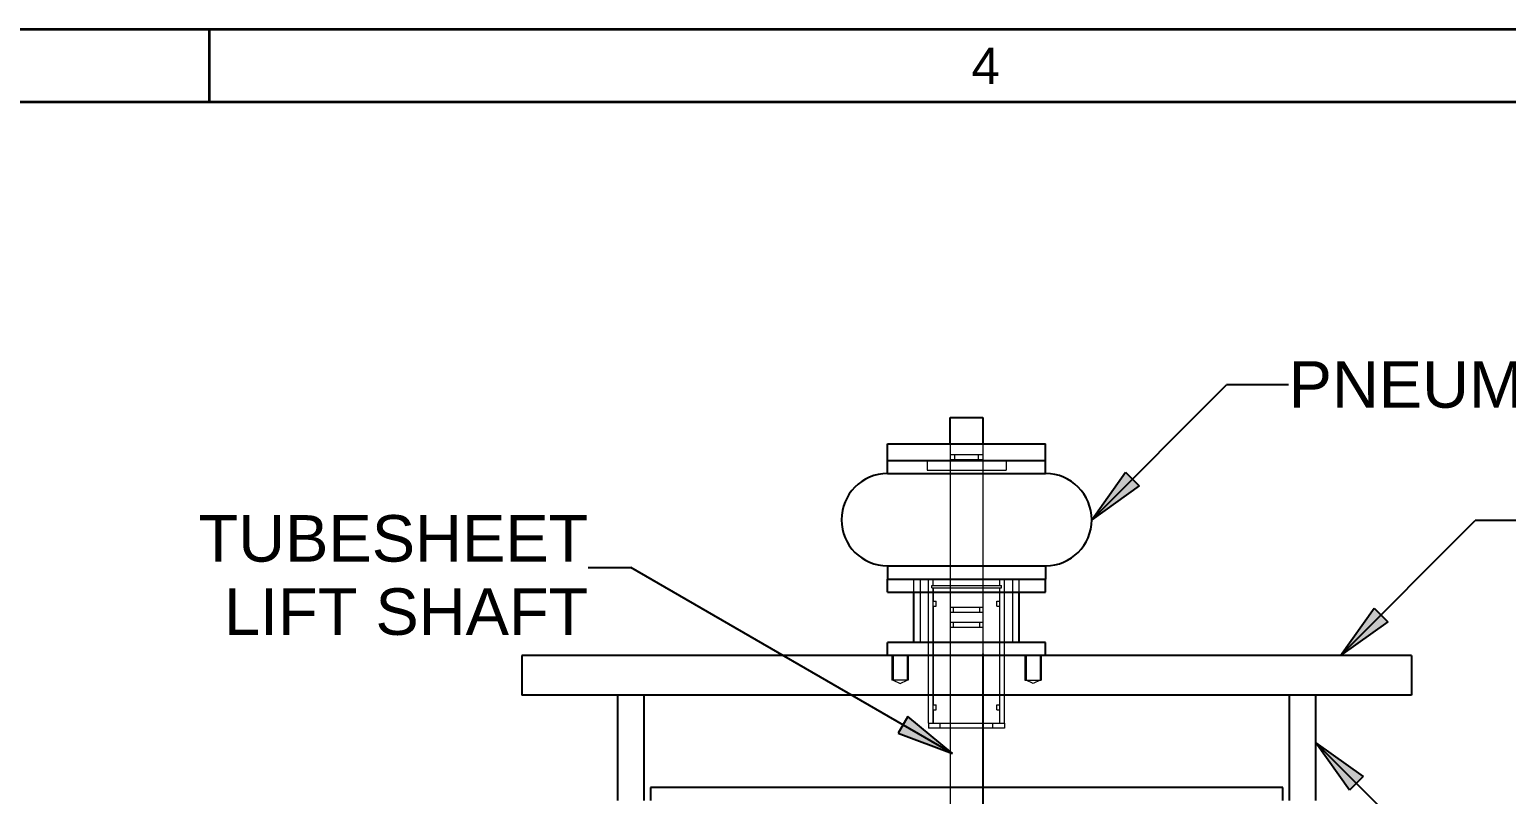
# Model space of a CAD drawing. Header units: inches. Extents: x 12 to 318, y 5 to 204.
# Drawn here: x 159.76 to 195.98, y 185.51 to 204.25 of the extents above; entities that cross this region are included whole.
import ezdxf

# ---------------------------------------------------------------- set-up
doc = ezdxf.new("R2010")
doc.units = ezdxf.units.IN
doc.header["$LTSCALE"] = 9.5
doc.header["$MEASUREMENT"] = 0
doc.linetypes.add('DASHED', pattern=[0.2067, 0.1654, -0.0413])
doc.linetypes.add('HIDD1', pattern=[0.09713, 0.064753, -0.032377])
doc.layers.get('0').update_dxf_attribs({"lineweight": 25})
for name, color, linetype, lineweight in [('Border', 7, 'Continuous', 35), ('Hatch (ANSI)', 7, 'Continuous', 18), ('Hidden', 7, 'DASHED', 18), ('Sketch Geometry (ANSI)', 7, 'Continuous', 25), ('Symbol (ANSI)', 7, 'Continuous', 25)]:
    doc.layers.add(name, color=color, linetype=linetype, lineweight=lineweight)
doc.styles.add('Note Text (ANSI)', font='arial.ttf')
doc.styles.add('Standard A-B-C', font='arial.ttf')

# ---------------------------------------------------------------- blocks, each defined once
blk = doc.blocks.new('Borders 22x34_D')
at = {"layer": 'Border'}
for p, q in [((33.5, 21.5), (1.25, 21.5)), ((17.2812, 21.5), (17.2812, 21.3125)), ((33.3125, 21.3125), (1.25, 21.3125))]:
    blk.add_line(p, q, dxfattribs=at)
at = {"layer": 'Border', "insert": (19.2852, 21.4063), "char_height": 0.094, "attachment_point": 5, "style": 'Standard A-B-C'}
blk.add_mtext('\\fArial|b0|i0;{\\H0.0940;4}', dxfattribs=at)
blk = doc.blocks.new('UPPER HEAD ADN ELEMENT DETAIL')
at = {"layer": 'Hatch (ANSI)'}
for points in [[(0.0803, 0.3722), (0.1326, 0.4245), (0.1237, 0.4334)], [(0.0803, 0.3722), (0.1414, 0.4157), (0.1326, 0.4245)], [(0.4447, 0.2582), (0.4012, 0.197), (0.4535, 0.2493)], [(0.4535, 0.2493), (0.4012, 0.197), (0.4624, 0.2405)], [(-0.1572, 0.1186), (-0.1635, 0.1078), (-0.0995, 0.0708)], [(-0.1635, 0.1078), (-0.1697, 0.097), (-0.0995, 0.0708)], [(0.4305, 0.0411), (0.3694, 0.0846), (0.4217, 0.0323)], [(0.4217, 0.0323), (0.3694, 0.0846), (0.4128, 0.0234)]]:
    blk.add_hatch(color=256, dxfattribs=at).paths.add_polyline_path(points)
for p, q in [((-0.1023, 0.504), (-0.0603, 0.504)), ((-0.1023, 0.47), (-0.1023, 0.504)), ((-0.0603, 0.504), (-0.0603, 0.47)), ((-0.1833, 0.47), (0.0207, 0.47)), ((-0.1833, 0.4487), (-0.1833, 0.47)), ((0.0207, 0.4487), (0.0207, 0.47)), ((-0.1833, 0.4487), (0.0207, 0.4487)), ((-0.1833, 0.4317), (-0.1833, 0.4487)), ((0.0207, 0.4317), (0.0207, 0.4487)), ((-0.1833, 0.4317), (0.0207, 0.4317)), ((-0.1833, 0.3127), (-0.1833, 0.2957)), ((-0.1833, 0.3127), (0.0207, 0.3127)), ((0.0207, 0.3127), (0.0207, 0.2957)), ((-0.1833, 0.2957), (0.0207, 0.2957)), ((-0.1833, 0.2787), (-0.1833, 0.2957)), ((0.0207, 0.2787), (0.0207, 0.2957)), ((-0.1833, 0.2787), (0.0207, 0.2787)), ((-0.1493, 0.214), (-0.1493, 0.2787)), ((-0.0133, 0.214), (-0.0133, 0.2787)), ((0.0207, 0.214), (-0.1833, 0.214)), ((-0.1833, 0.197), (-0.1833, 0.214)), ((0.0207, 0.197), (0.0207, 0.214)), ((0.4927, 0.197), (-0.6552, 0.197)), ((-0.6552, 0.197), (-0.6552, 0.146)), ((0.4012, 0.197), (0.0271, 0.197)), ((0.4927, 0.197), (0.4927, 0.146)), ((0.4927, 0.146), (-0.6552, 0.146)), ((-0.5319, 0.146), (-0.5319, 0.01)), ((-0.4979, 0.146), (-0.4979, 0.01)), ((0.3354, 0.01), (0.3354, 0.146)), ((0.3694, 0.01), (0.3694, 0.146)), ((0.3268, 0.027), (-0.4894, 0.027)), ((-0.4894, 0.027), (-0.4894, 0.01)), ((0.3268, 0.01), (0.3268, 0.027))]:
    blk.add_line(p, q)
for centre, start, end in [((-0.1833, 0.3722), 90, 270), ((0.0207, 0.3722), 270, 90)]:
    blk.add_arc(centre, 0.0595, start, end)
at = {"layer": 'Hidden', "linetype": 'HIDD1'}
for p, q in [((-0.1023, 0.47), (-0.1023, 0.1907)), ((-0.0603, 0.47), (-0.0603, 0.1907)), ((-0.1323, 0.4487), (-0.1323, 0.436)), ((-0.1023, 0.4562), (-0.0603, 0.4562)), ((-0.1023, 0.4498), (-0.0603, 0.4498)), ((-0.0966, 0.4498), (-0.0966, 0.4562)), ((-0.066, 0.4498), (-0.066, 0.4562)), ((-0.0303, 0.4487), (-0.0303, 0.436)), ((-0.1323, 0.436), (-0.0303, 0.436)), ((-0.1493, 0.2787), (-0.1493, 0.2957)), ((-0.1408, 0.214), (-0.1408, 0.2957)), ((-0.1303, 0.11), (-0.1303, 0.2957)), ((-0.1303, 0.2957), (-0.0323, 0.2957)), ((-0.1263, 0.2843), (-0.1263, 0.2872)), ((-0.1263, 0.2872), (-0.1243, 0.2872)), ((-0.1243, 0.2872), (-0.1243, 0.2957)), ((-0.1243, 0.2872), (-0.0383, 0.2872)), ((-0.0383, 0.2872), (-0.0383, 0.2957)), ((-0.0383, 0.2872), (-0.0363, 0.2872)), ((-0.0363, 0.2843), (-0.0363, 0.2872)), ((-0.0323, 0.11), (-0.0323, 0.2957)), ((-0.0218, 0.214), (-0.0218, 0.2957)), ((-0.0133, 0.2787), (-0.0133, 0.2957)), ((-0.1263, 0.2843), (-0.0363, 0.2843)), ((-0.1243, 0.11), (-0.1243, 0.2843)), ((-0.1242, 0.2673), (-0.1242, 0.2843)), ((-0.1242, 0.2673), (-0.1205, 0.2673)), ((-0.1205, 0.2606), (-0.1205, 0.2673)), ((-0.0421, 0.2606), (-0.0421, 0.2673)), ((-0.0421, 0.2673), (-0.0384, 0.2673)), ((-0.0384, 0.2673), (-0.0384, 0.2843)), ((-0.0383, 0.11), (-0.0383, 0.2843)), ((-0.1242, 0.1336), (-0.1242, 0.2606)), ((-0.1242, 0.2606), (-0.1205, 0.2606)), ((-0.0603, 0.2588), (-0.1023, 0.2588)), ((-0.0603, 0.2524), (-0.1023, 0.2524)), ((-0.0983, 0.2524), (-0.0983, 0.2588)), ((-0.0643, 0.2524), (-0.0643, 0.2588)), ((-0.0421, 0.2606), (-0.0384, 0.2606)), ((-0.0384, 0.1336), (-0.0384, 0.2606)), ((-0.0603, 0.2396), (-0.1023, 0.2396)), ((-0.0603, 0.2332), (-0.1023, 0.2332)), ((-0.0983, 0.2332), (-0.0983, 0.2396)), ((-0.0643, 0.2332), (-0.0643, 0.2396)), ((-0.1023, 0.2184), (-0.1023, 0.2056)), ((-0.0603, 0.2184), (-0.0603, 0.2056)), ((-0.1777, 0.197), (-0.1777, 0.1651)), ((-0.1761, 0.197), (-0.1761, 0.1651)), ((-0.158, 0.197), (-0.158, 0.1651)), ((-0.1565, 0.197), (-0.1565, 0.1651)), ((-0.1023, 0.1992), (-0.1023, -0.007)), ((-0.0061, 0.197), (-0.0061, 0.1651)), ((-0.0045, 0.197), (-0.0045, 0.1651)), ((0.0135, 0.197), (0.0135, 0.1651)), ((0.0151, 0.197), (0.0151, 0.1651)), ((-0.1565, 0.1651), (-0.1777, 0.1651)), ((-0.1761, 0.1651), (-0.1671, 0.1609)), ((-0.1671, 0.1609), (-0.158, 0.1651)), ((-0.0061, 0.1651), (0.0151, 0.1651)), ((0.0045, 0.1609), (-0.0045, 0.1651)), ((0.0135, 0.1651), (0.0045, 0.1609)), ((-0.1242, 0.1336), (-0.1205, 0.1336)), ((-0.1205, 0.127), (-0.1205, 0.1336)), ((-0.0421, 0.127), (-0.0421, 0.1336)), ((-0.0421, 0.1336), (-0.0384, 0.1336)), ((-0.1242, 0.127), (-0.1205, 0.127)), ((-0.1242, 0.11), (-0.1242, 0.127)), ((-0.0421, 0.127), (-0.0384, 0.127)), ((-0.0384, 0.11), (-0.0384, 0.127)), ((-0.1303, 0.11), (-0.1303, 0.1035)), ((-0.1303, 0.11), (-0.0323, 0.11)), ((-0.0323, 0.1035), (-0.1303, 0.1035)), ((-0.1242, 0.11), (-0.0384, 0.11)), ((-0.1153, 0.1035), (-0.1153, 0.11)), ((-0.0473, 0.1035), (-0.0473, 0.11)), ((-0.0323, 0.11), (-0.0323, 0.1035))]:
    blk.add_line(p, q, dxfattribs=at)
at = {"layer": 'Hidden', "linetype": 'HIDD1', "lineweight": 25}
blk.add_line((-0.0603, 0.1992), (-0.0603, -0.007), dxfattribs=at)
at = {"layer": 'Sketch Geometry (ANSI)'}
for p, q in [((0.0803, 0.3722), (0.2543, 0.5462)), ((0.3343, 0.5462), (0.2543, 0.5462)), ((0.0803, 0.3722), (0.1237, 0.4334)), ((0.1237, 0.4334), (0.1414, 0.4157)), ((0.1414, 0.4157), (0.0803, 0.3722)), ((0.4012, 0.197), (0.5752, 0.371)), ((0.6552, 0.371), (0.5752, 0.371)), ((-0.5695, 0.3106), (-0.5147, 0.3106)), ((-0.0995, 0.0708), (-0.5147, 0.3106)), ((0.4012, 0.197), (0.4447, 0.2582)), ((0.4447, 0.2582), (0.4624, 0.2405)), ((0.4624, 0.2405), (0.4012, 0.197)), ((-0.1572, 0.1186), (-0.1697, 0.097)), ((-0.0995, 0.0708), (-0.1572, 0.1186)), ((-0.1697, 0.097), (-0.0995, 0.0708)), ((0.3694, 0.0846), (0.4305, 0.0411)), ((0.3694, 0.0846), (0.5434, -0.0894)), ((0.4128, 0.0234), (0.3694, 0.0846)), ((0.4305, 0.0411), (0.4128, 0.0234))]:
    blk.add_line(p, q, dxfattribs=at)
at = {"layer": 'Symbol (ANSI)', "color": 7, "insert": (0.3343, 0.5462), "char_height": 0.06, "attachment_point": 4, "style": 'Note Text (ANSI)'}
blk.add_mtext('\\fArial|b0|i0;{\\H0.0600;PNEUMATIC BUMPING ASSEMBLY}', dxfattribs=at)
at = {"layer": 'Symbol (ANSI)', "color": 7, "insert": (-0.5695, 0.3005), "char_height": 0.06, "attachment_point": 6, "line_spacing_factor": 0.944221, "style": 'Note Text (ANSI)'}
blk.add_mtext('\\fArial|b0|i0;{\\H0.0600;TUBESHEET\\P}\\fArial|b0|i0;{\\H0.0600;LIFT SHAFT}', dxfattribs=at)

msp = doc.modelspace()

# ---------------------------------------------------------------- block references
for name, p, xscale, yscale, zscale in [('Borders 22x34_D', (0, 0), 9.5, 9.5, 9.5), ('UPPER HEAD ADN ELEMENT DETAIL', (184.285716, 185.16667), 19, 19, 19)]:
    msp.add_blockref(name, p, dxfattribs=dict(xscale=xscale, yscale=yscale, zscale=zscale))

doc.saveas('drawing.dxf')
